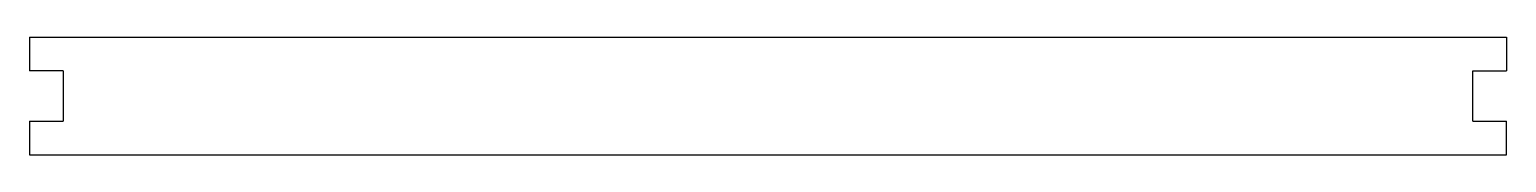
# Model space of a CAD drawing. Header units: millimetres. Extents: x -2 to 438, y -243 to -208.
import ezdxf

# ---------------------------------------------------------------- set-up
doc = ezdxf.new("R2010")
doc.units = ezdxf.units.MM

msp = doc.modelspace()

# ---------------------------------------------------------------- linework, layer by layer
at = {"color": 7, "linetype": 'Continuous', "lineweight": 25}
for p, q in [((-1.54, -208.36), (-1.54, -218.36)), ((-1.54, -208.36), (438.46, -208.36)), ((438.46, -208.36), (438.46, -218.36)), ((8.46, -218.36), (-1.54, -218.36)), ((8.46, -218.36), (8.46, -233.36)), ((428.46, -233.36), (428.46, -218.36)), ((428.46, -218.36), (438.46, -218.36)), ((-1.54, -233.36), (8.46, -233.36)), ((-1.54, -233.36), (-1.54, -243.36)), ((428.46, -233.36), (438.46, -233.36)), ((438.46, -243.36), (438.46, -233.36)), ((-1.54, -243.36), (438.46, -243.36))]:
    msp.add_line(p, q, dxfattribs=at)

doc.saveas('drawing.dxf')
